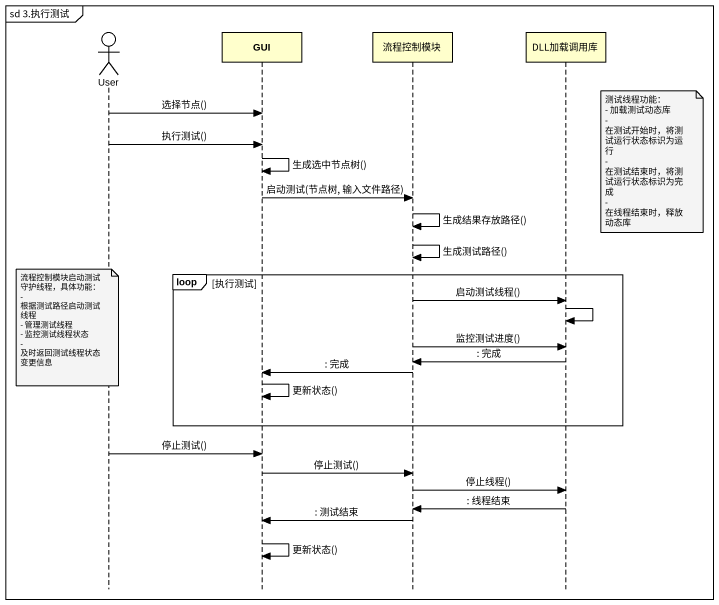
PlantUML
@startuml
mainframe sd 3.执行测试
hide footbox
actor User
participant GUI
participant 流程控制模块
participant DLL加载调用库

User -> GUI : 选择节点()
User -> GUI : 执行测试()
GUI -> GUI : 生成选中节点树()
note right of DLL加载调用库
  测试线程功能：
  - 加载测试动态库
  - 在测试开始时，将测试运行状态标识为运行
  - 在测试结束时，将测试运行状态标识为完成
  - 在线程结束时，释放动态库
end note
GUI -> 流程控制模块 : 启动测试(节点树, 输入文件路径)
流程控制模块 -> 流程控制模块 : 生成结果存放路径()
流程控制模块 -> 流程控制模块 : 生成测试路径()
loop 执行测试
  流程控制模块 -> DLL加载调用库 : 启动测试线程()
  DLL加载调用库 -> DLL加载调用库
  note over User
    流程控制模块启动测试守护线程，具体功能：
    - 根据测试路径启动测试线程
    - 管理测试线程
    - 监控测试线程状态
    - 及时返回测试线程状态变更信息
  end note
  流程控制模块 -> DLL加载调用库 : 监控测试进度()
  DLL加载调用库 -> 流程控制模块 : : 完成
  流程控制模块 -> GUI : : 完成
  GUI -> GUI : 更新状态()
end
User -> GUI : 停止测试()
GUI -> 流程控制模块 : 停止测试()
流程控制模块 -> DLL加载调用库 : 停止线程()
DLL加载调用库 -> 流程控制模块 : : 线程结束
流程控制模块 -> GUI : : 测试结束
GUI -> GUI : 更新状态()
@enduml
